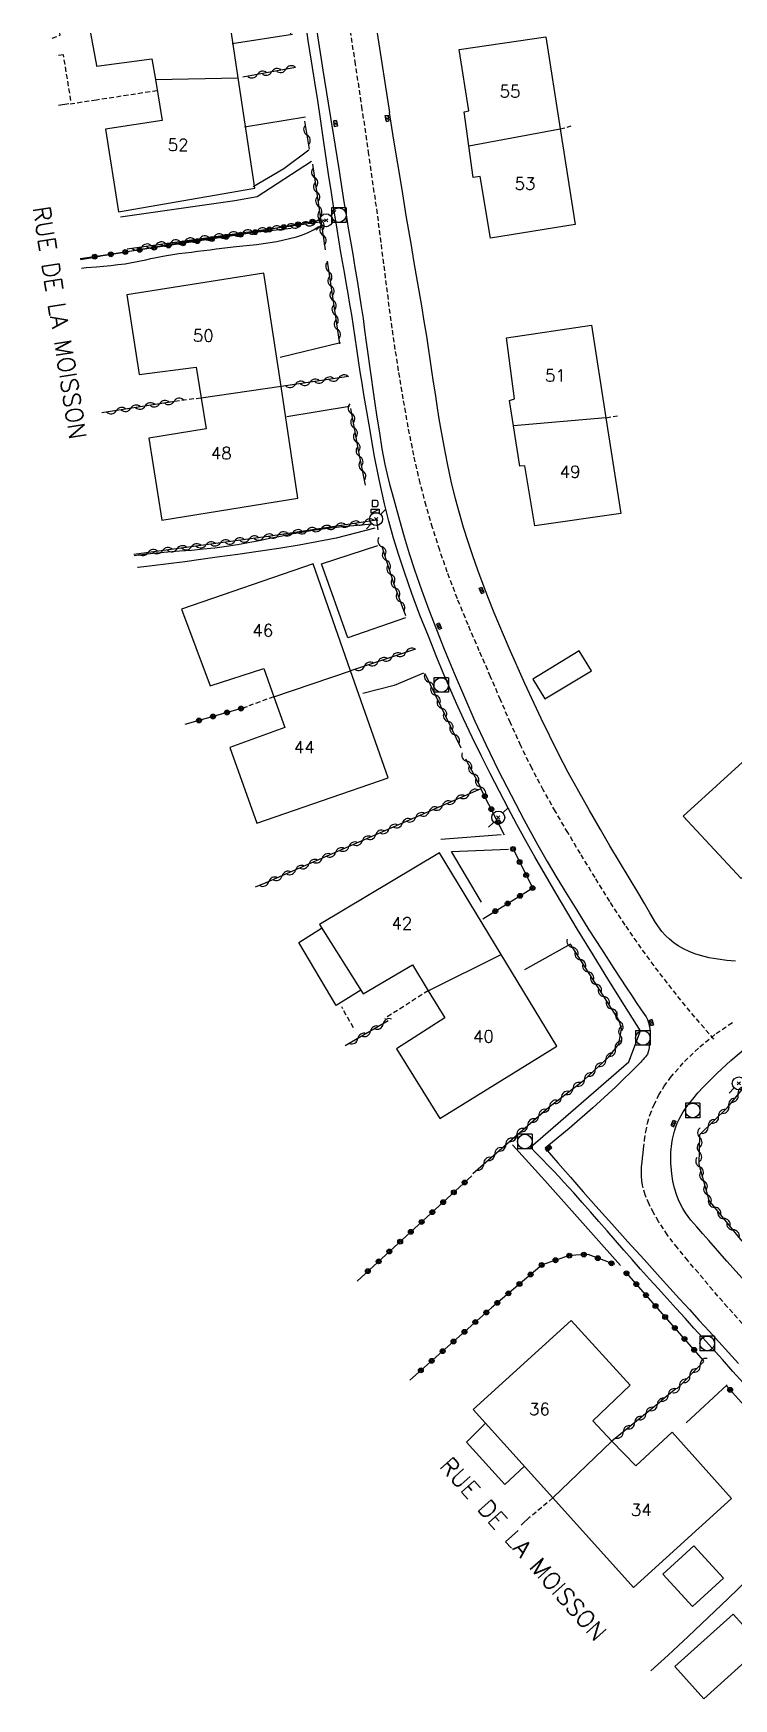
# Model space of a CAD drawing. Header units: millimetres. Extents: x 137000 to 138002, y 152999 to 154002.
# Drawn here: x 137007.5 to 137079.5, y 153828.7 to 154000 of the extents above; entities that cross this region are included whole.
import ezdxf
from ezdxf.enums import TextEntityAlignment as Align

# ---------------------------------------------------------------- set-up
doc = ezdxf.new("R2010")
doc.units = ezdxf.units.MM
doc.linetypes.add('DASHED', pattern=[0.75, 0.5, -0.25])
doc.layers.get('0').update_dxf_attribs({"linetype": 'CONTINUOUS'})
for name, color, linetype in [('W0001', 6, 'DASHED'), ('W0008', 7, 'CONTINUOUS'), ('W0014', 7, 'CONTINUOUS'), ('W0017', 7, 'CONTINUOUS'), ('W0101', 7, 'CONTINUOUS'), ('W0104', 1, 'CONTINUOUS'), ('W0112', 1, 'DASHED'), ('W0211', 2, 'CONTINUOUS'), ('W0214', 2, 'CONTINUOUS'), ('W0300', 7, 'CONTINUOUS'), ('W0310', 3, 'CONTINUOUS'), ('W0323', 7, 'CONTINUOUS'), ('W0330', 7, 'CONTINUOUS'), ('W0401', 7, 'CONTINUOUS'), ('W0420', 7, 'CONTINUOUS'), ('W0438', 7, 'CONTINUOUS'), ('W0473', 7, 'CONTINUOUS'), ('W0989', 7, 'CONTINUOUS'), ('W0991', 7, 'CONTINUOUS'), ('W1102', 7, 'CONTINUOUS')]:
    doc.layers.add(name, color=color, linetype=linetype)
doc.styles.get("Standard").update_dxf_attribs({"font": 'romans.shx', "width": 0.85})

# ---------------------------------------------------------------- blocks, each defined once
blk = doc.blocks.new('T473')
for p, q in [((-0.166667, 0.166667), (0.166667, -0.166667)), ((-0.166667, -0.166667), (0.166667, 0.166667)), ((0.500001, 0.500001), (1.000002, 1.000002)), ((-1.000002, -1.000002), (-0.500001, -0.500001))]:
    blk.add_line(p, q)
blk.add_ellipse((0, 0), major_axis=(0.471405, 0.471405), ratio=1, start_param=5.4977871438, end_param=11.780972451)
blk = doc.blocks.new('T438')
for p, q in [((-0.4, 0.2), (0.4, 0.2)), ((-0.4, -0.2), (-0.4, 0.2)), ((0.15, 1.1), (-0.3, 1.1)), ((-0.3, 1.1), (-0.3, 0.5)), ((-0.3, 0.5), (0.15, 0.5)), ((0.3, 0.65), (0.3, 0.95)), ((0.4, 0.2), (0.4, -0.2))]:
    blk.add_line(p, q)
at = {"flags": 128}
for points in [[(-0.4, -0.2), (0.4, 0.2)], [(0.4, -0.2), (-0.4, -0.2)]]:
    blk.add_lwpolyline(points, dxfattribs=at)
for centre, major_axis, start_param, end_param in [((0.15, 0.95), (0.106, -0.106), 0.785398, 2.356194), ((0.15, 0.65), (0.106, 0.106), 3.926991, 5.497787)]:
    blk.add_ellipse(centre, major_axis=major_axis, ratio=1, start_param=start_param, end_param=end_param)
blk = doc.blocks.new('T401')
for p, q in [((-0.3, 0.3), (0, 0.3)), ((-0.3, -0.25), (-0.3, 0.3)), ((-0.3, 0.15), (0, 0.15)), ((-0.3, 0), (0, 0)), ((0, 0.3), (0, -0.25)), ((-0.3, -0.15), (0, -0.15)), ((-0.3, -0.25), (-0.3, -0.3)), ((-0.3, -0.3), (0, -0.3)), ((0, -0.3), (0, -0.25))]:
    blk.add_line(p, q)
blk = doc.blocks.new('T420')
for p, q in [((0.75, 0.75), (-0.75, 0.75)), ((-0.75, 0.75), (-0.75, -0.75)), ((0.75, 0.75), (0.75, -0.75)), ((0.75, -0.75), (-0.75, -0.75))]:
    blk.add_line(p, q)
blk.add_ellipse((0, 0), major_axis=(-0.53, 0.53), ratio=1, start_param=3.926991, end_param=10.210176)
blk = doc.blocks.new('t310o')
at = {"color": 0, "linetype": 'Continuous'}
for centre, start, end in [((-0.5, 0.38), 216.8699, 323.1304), ((0.5, -0.37), 36.8699, 143.1303)]:
    blk.add_arc(centre, 0.625, start, end, dxfattribs=at)
blk = doc.blocks.new('t323o')
at = {"color": 0, "linetype": 'Continuous'}
for radius in [0.25, 0.15]:
    blk.add_circle((0, 0), radius, dxfattribs=at)

msp = doc.modelspace()

# ---------------------------------------------------------------- linework, layer by layer
at = {"layer": 'W0001'}
for points in [[(137077.49, 153896.56), (137075.53, 153898.83), (137073.63, 153901.15), (137071.79, 153903.51), (137070.02, 153905.92), (137068.37, 153908.3), (137066.79, 153910.73), (137065.27, 153913.18), (137063.76, 153915.64), (137062.46, 153917.81), (137061.19, 153919.99), (137059.95, 153922.19), (137058.77, 153924.42), (137057.64, 153926.74), (137056.57, 153929.09), (137055.55, 153931.46), (137054.53, 153933.83), (137053.37, 153936.5), (137052.22, 153939.17), (137051.11, 153941.86), (137050.08, 153944.59), (137049.3, 153946.85), (137048.57, 153949.13), (137047.9, 153951.42), (137047.29, 153953.74), (137046.63, 153956.61), (137046.06, 153959.5), (137045.55, 153962.4), (137045.07, 153965.3), (137044.73, 153967.49), (137044.41, 153969.69), (137044.11, 153971.89), (137043.83, 153974.09), (137043.55, 153976.3), (137043.27, 153978.5), (137042.99, 153980.7), (137042.68, 153982.9), (137042.02, 153987.54), (137041.34, 153992.18), (137040.64, 153996.82), (137040.15, 154000)], [(137080.42, 153867.3), (137078.89, 153869.02), (137077.37, 153870.75), (137075.89, 153872.52), (137074.81, 153873.8), (137073.74, 153875.09), (137072.72, 153876.42), (137071.8, 153877.82), (137071.29, 153878.7), (137070.82, 153879.6), (137070.42, 153880.55), (137070.15, 153881.54), (137070.08, 153882.01), (137070.04, 153882.48), (137070.04, 153882.96), (137070.06, 153883.43), (137070.11, 153883.9), (137070.16, 153884.36), (137070.21, 153884.83), (137070.26, 153885.29), (137070.36, 153886.17), (137070.48, 153887.04), (137070.66, 153887.91), (137070.91, 153888.76), (137071.32, 153889.78), (137071.81, 153890.77), (137072.37, 153891.72), (137073.02, 153892.61), (137074.46, 153894.26), (137076.03, 153895.77), (137077.73, 153897.15), (137079.54, 153898.37)]]:
    msp.add_lwpolyline(points, dxfattribs=at)
at = {"layer": 'W0008'}
for points in [[(137036.7, 154000), (137036.74, 153999.74), (137037.01, 153997.98), (137037.28, 153996.22), (137037.82, 153992.83), (137038.36, 153989.44), (137038.91, 153986.05), (137039.45, 153982.67), (137039.68, 153981.32), (137039.9, 153979.97), (137040.13, 153978.62), (137040.35, 153977.28), (137040.58, 153975.93), (137040.8, 153974.58), (137041.02, 153973.23), (137041.23, 153971.89), (137041.41, 153970.67), (137041.58, 153969.46), (137041.75, 153968.24), (137041.91, 153967.03), (137042.08, 153965.81), (137042.24, 153964.59), (137042.42, 153963.38), (137042.6, 153962.17), (137042.84, 153960.53), (137043.09, 153958.9), (137043.36, 153957.27), (137043.67, 153955.65), (137043.9, 153954.64), (137044.15, 153953.65), (137044.41, 153952.66), (137044.68, 153951.67), (137045.16, 153949.94), (137045.64, 153948.23), (137046.15, 153946.52), (137046.7, 153944.82), (137047.41, 153942.76), (137048.17, 153940.73), (137048.95, 153938.7), (137049.76, 153936.68), (137050.78, 153934.2), (137051.83, 153931.73), (137052.92, 153929.28), (137054.05, 153926.85), (137055.32, 153924.23), (137056.63, 153921.64), (137057.99, 153919.07), (137059.38, 153916.52), (137060.35, 153914.83), (137061.34, 153913.15), (137062.36, 153911.49), (137063.39, 153909.83), (137064.64, 153907.82), (137065.92, 153905.81), (137067.21, 153903.82), (137068.51, 153901.83), (137069.01, 153901.08), (137069.51, 153900.33), (137070.02, 153899.59), (137070.54, 153898.85)], [(137042.87, 154000), (137044.14, 153991.86)], [(137079.72, 153904.59), (137078.81, 153904.67), (137077.91, 153904.78), (137077, 153904.94), (137076.11, 153905.16), (137075.52, 153905.35), (137074.94, 153905.57), (137074.37, 153905.84), (137073.83, 153906.15), (137073.37, 153906.48), (137072.93, 153906.84), (137072.53, 153907.23), (137072.15, 153907.65), (137071.48, 153908.57), (137070.89, 153909.54), (137070.34, 153910.53), (137069.77, 153911.5), (137068.77, 153913.15), (137067.77, 153914.8), (137066.79, 153916.46), (137065.82, 153918.13), (137064.7, 153920.07), (137063.59, 153922.02), (137062.51, 153923.98), (137061.48, 153925.97), (137059.73, 153929.54), (137058.06, 153933.14), (137056.45, 153936.77), (137054.9, 153940.42), (137054.32, 153941.87), (137053.75, 153943.32), (137053.22, 153944.79), (137052.7, 153946.26), (137052.22, 153947.72), (137051.75, 153949.18), (137051.32, 153950.65), (137050.92, 153952.14), (137050.49, 153953.94), (137050.11, 153955.75), (137049.76, 153957.56), (137049.42, 153959.38), (137049.22, 153960.56), (137049.03, 153961.74), (137048.85, 153962.92), (137048.67, 153964.11), (137048.5, 153965.29), (137048.33, 153966.48), (137048.15, 153967.66), (137047.96, 153968.84), (137047.71, 153970.4), (137047.45, 153971.96), (137047.19, 153973.51), (137046.92, 153975.06), (137046.65, 153976.62), (137046.38, 153978.17), (137046.12, 153979.73), (137045.86, 153981.28), (137045.42, 153983.93), (137044.99, 153986.57), (137044.56, 153989.22), (137044.14, 153991.86)], [(137070.54, 153898.85), (137070.67, 153898.57), (137070.77, 153898.28), (137070.85, 153897.98), (137070.91, 153897.67), (137070.94, 153897.34), (137070.94, 153897), (137070.91, 153896.67), (137070.88, 153896.33), (137070.85, 153896.01), (137070.82, 153895.68), (137070.76, 153895.35), (137070.65, 153895.03), (137070.56, 153894.87), (137070.45, 153894.73), (137070.33, 153894.6), (137070.21, 153894.47), (137070.09, 153894.33), (137069.97, 153894.19), (137069.84, 153894.05), (137069.71, 153893.91), (137067.41, 153891.67), (137065.05, 153889.49), (137062.62, 153887.38), (137060.14, 153885.34)], [(137060.14, 153885.34), (137061.43, 153883.85), (137062.73, 153882.36), (137064.04, 153880.88), (137065.35, 153879.4), (137067, 153877.56), (137068.65, 153875.73), (137070.31, 153873.9), (137071.96, 153872.07), (137072.97, 153870.96), (137073.97, 153869.85), (137074.98, 153868.75), (137075.98, 153867.64), (137076.99, 153866.54), (137078, 153865.43), (137079, 153864.33), (137080.01, 153863.22)]]:
    msp.add_lwpolyline(points, dxfattribs=at)
at = {"layer": 'W0014'}
for points in [[(137069.95, 153897.42), (137068.31, 153900.01), (137066.69, 153902.61), (137065.08, 153905.22), (137063.48, 153907.84), (137062.37, 153909.7), (137061.26, 153911.55), (137060.17, 153913.42), (137059.09, 153915.3), (137058.16, 153916.97), (137057.24, 153918.64), (137056.34, 153920.33), (137055.45, 153922.02), (137054.49, 153923.87), (137053.55, 153925.74), (137052.63, 153927.61), (137051.73, 153929.5), (137051.02, 153931.07), (137050.33, 153932.65), (137049.66, 153934.23), (137049, 153935.82), (137048.13, 153938), (137047.27, 153940.18), (137046.44, 153942.38), (137045.66, 153944.59), (137045.1, 153946.33), (137044.56, 153948.08), (137044.07, 153949.84), (137043.62, 153951.61), (137043.06, 153954.12), (137042.57, 153956.64), (137042.13, 153959.16), (137041.69, 153961.69), (137041.49, 153962.86), (137041.31, 153964.03), (137041.13, 153965.2), (137040.96, 153966.37), (137040.78, 153967.55), (137040.61, 153968.72), (137040.43, 153969.89), (137040.25, 153971.06), (137040.06, 153972.16), (137039.88, 153973.26), (137039.69, 153974.36), (137039.49, 153975.45), (137039.3, 153976.55), (137039.11, 153977.65), (137038.92, 153978.75), (137038.74, 153979.85), (137038.44, 153981.73), (137038.16, 153983.62), (137037.87, 153985.51), (137037.6, 153987.4), (137037.32, 153989.3), (137037.04, 153991.19), (137036.76, 153993.08), (137036.47, 153994.97), (137036.13, 153997.12), (137035.78, 153999.27), (137035.67, 154000)], [(137068.76, 153894.23), (137069.95, 153897.42)], [(137058.62, 153885.47), (137068.76, 153894.23)], [(137080.71, 153871.64), (137078.83, 153873.75), (137076.96, 153875.87), (137076.34, 153876.56), (137075.72, 153877.25), (137075.12, 153877.96), (137074.57, 153878.71), (137074.3, 153879.14), (137074.06, 153879.58), (137073.85, 153880.03), (137073.67, 153880.5), (137073.45, 153881.23), (137073.28, 153881.97), (137073.16, 153882.72), (137073.08, 153883.47), (137073.06, 153883.77), (137073.05, 153884.07), (137073.05, 153884.36), (137073.05, 153884.66), (137073.07, 153884.95), (137073.09, 153885.25), (137073.12, 153885.54), (137073.16, 153885.84), (137073.23, 153886.27), (137073.32, 153886.7), (137073.43, 153887.12), (137073.57, 153887.54), (137073.73, 153887.94), (137073.91, 153888.33), (137074.12, 153888.72), (137074.34, 153889.09), (137074.81, 153889.76), (137075.31, 153890.41), (137075.84, 153891.03), (137076.39, 153891.64), (137077.79, 153893.03), (137079.24, 153894.36), (137080.73, 153895.65)], [(137080.54, 153861.19), (137079.45, 153862.4), (137078.36, 153863.62), (137077.27, 153864.83), (137076.36, 153865.84), (137075.44, 153866.85), (137074.53, 153867.86), (137073.61, 153868.87), (137072.69, 153869.88), (137071.78, 153870.89), (137070.86, 153871.9), (137069.95, 153872.92), (137069.09, 153873.9), (137068.23, 153874.88), (137067.38, 153875.86), (137066.52, 153876.84), (137065.67, 153877.82), (137064.81, 153878.8), (137063.95, 153879.78), (137063.08, 153880.75), (137062.57, 153881.31), (137062.06, 153881.87), (137061.54, 153882.43), (137061.02, 153882.98), (137060.43, 153883.61), (137059.83, 153884.23), (137059.22, 153884.85), (137058.62, 153885.47)]]:
    msp.add_lwpolyline(points, dxfattribs=at)
at = {"layer": 'W0017'}
for points in [[(137034.16, 153999.89), (137027.95, 153998.93)], [(137035.5, 153991.37), (137029.21, 153990.35)], [(137036.13, 153986.81), (137030.52, 153983.17), (137028.23, 153982.77), (137016.46, 153981.09)], [(137030.11, 153984.23), (137033.26, 153986.1), (137035.83, 153988.01)], [(137032.89, 153966.7), (137039.11, 153968.19)], [(137040.02, 153961.61), (137033.58, 153960.55)], [(137042.61, 153949.1), (137038.66, 153948.07), (137034.85, 153947.35)], [(137045.79, 153939.9), (137039.85, 153937.82), (137037.14, 153945.46), (137042.94, 153947.32)], [(137047.63, 153934.21), (137044.63, 153932.92), (137041.4, 153932.11)], [(137055.63, 153917.56), (137049.41, 153917.08)], [(137053.6, 153910.64), (137050.5, 153915.86), (137056.38, 153916.1)], [(137062.76, 153906.32), (137058.01, 153903.68)], [(137078.84, 153861.01), (137074.64, 153857.1)]]:
    msp.add_lwpolyline(points, dxfattribs=at)
at = {"layer": 'W0101'}
for points in [[(137013.39, 154000), (137014, 153996.7)], [(137028.58, 153995.42), (137027.89, 154000)], [(137052.29, 153988.43), (137051.81, 153991.93), (137052.3, 153992.03), (137051.31, 153998.32), (137060.2, 153999.63), (137061.69, 153990.16)], [(137014, 153996.7), (137014.02, 153996.61), (137019.7, 153997.38), (137020.06, 153995.25)], [(137020.06, 153995.25), (137020.76, 153991.03), (137014.93, 153990.14), (137016.27, 153981.65), (137030.3, 153984.06)], [(137030.3, 153984.06), (137028.58, 153995.42)], [(137061.69, 153990.16), (137063.23, 153980.34)], [(137063.23, 153980.34), (137054.51, 153978.93), (137053.44, 153985.28), (137052.73, 153985.18), (137052.29, 153988.43)], [(137032.98, 153963.69), (137031.22, 153975.34), (137017.13, 153973.12), (137018.41, 153964.92), (137024.24, 153965.67), (137024.76, 153962.49)], [(137056.88, 153959.64), (137056.48, 153962.25), (137057, 153962.41), (137056.17, 153968.7), (137064.92, 153969.99), (137066.39, 153960.47)], [(137034.71, 153952.18), (137032.98, 153963.69)], [(137024.76, 153962.49), (137025.29, 153959.32), (137019.39, 153958.36), (137020.72, 153949.95), (137034.71, 153952.18)], [(137059.07, 153949.34), (137058.06, 153955.52), (137057.52, 153955.48), (137056.88, 153959.64)], [(137066.39, 153960.47), (137067.92, 153950.62), (137059.07, 153949.34)], [(137040.13, 153934.43), (137036.28, 153945.43), (137022.75, 153940.77), (137025.69, 153932.9), (137031.2, 153934.69), (137032.24, 153931.78)], [(137043.99, 153923.43), (137040.13, 153934.43)], [(137032.24, 153931.78), (137033.37, 153928.6), (137027.71, 153926.54), (137030.48, 153918.76), (137043.99, 153923.43)], [(137087.6, 153918.91), (137085.32, 153916.86), (137084.79, 153917.08), (137080.3, 153913.1), (137074.33, 153919.5), (137081.56, 153926.08)], [(137055.62, 153905.27), (137049.26, 153915.74), (137036.92, 153908.34), (137041.44, 153901.21), (137046.5, 153904.21), (137048.12, 153901.55)], [(137061.35, 153895.84), (137055.62, 153905.27)], [(137048.12, 153901.55), (137049.82, 153898.75), (137044.84, 153895.57), (137049.3, 153888.4), (137061.35, 153895.84)], [(137060.93, 153849.38), (137052.74, 153858.48), (137062.82, 153867.65), (137068.89, 153860.98), (137065.05, 153857.3), (137067.01, 153855.24)], [(137067.01, 153855.24), (137069.45, 153852.68), (137073.19, 153856.14), (137079.31, 153849.34)], [(137079.31, 153849.34), (137069.23, 153840.17), (137060.93, 153849.38)]]:
    msp.add_lwpolyline(points, dxfattribs=at)
at = {"layer": 'W0104'}
for points in [[(137063.65, 153936.49), (137058.88, 153933.6), (137060.12, 153931.56), (137064.89, 153934.45)], [(137075.43, 153844.45), (137072.25, 153841.55), (137075.3, 153838.22), (137078.48, 153841.12)], [(137079.47, 153837.45), (137073.48, 153832.06), (137076.47, 153828.74), (137082.46, 153834.13)]]:
    msp.add_lwpolyline(points, close=True, dxfattribs=at)
for points in [[(137041.2, 153901.6), (137038.65, 153900.03), (137034.8, 153906.49), (137037.14, 153907.99)], [(137054.01, 153857.06), (137052.04, 153855.13), (137056, 153850.77), (137058, 153852.64)]]:
    msp.add_lwpolyline(points, dxfattribs=at)
at = {"layer": 'W0112'}
for points in [[(137009.45, 153999.51), (137010.28, 153999.81), (137010.25, 154000)], [(137011.37, 153993.09), (137010.61, 153997.78), (137009.86, 153997.71)], [(137020.25, 153994.09), (137014, 153993.13)], [(137014, 153993.13), (137011.27, 153992.71)], [(137061.69, 153990.16), (137062.83, 153990.47)], [(137024.76, 153962.49), (137022.02, 153962.15)], [(137066.39, 153960.47), (137067.57, 153960.65)], [(137032.24, 153931.78), (137029.48, 153930.77)], [(137048.12, 153901.55), (137043.64, 153898.68)], [(137040.42, 153897.72), (137039.22, 153899.89)], [(137060.93, 153849.38), (137058.6, 153847.41)]]:
    msp.add_lwpolyline(points, dxfattribs=at)
at = {"layer": 'W0211'}
for points in [[(137034.03, 153979.92), (137033.41, 153979.86), (137032.79, 153979.8), (137032.17, 153979.73), (137031.55, 153979.66), (137029.75, 153979.44), (137027.96, 153979.22), (137026.16, 153978.98), (137024.37, 153978.72), (137023.3, 153978.56), (137022.23, 153978.39), (137021.15, 153978.21), (137020.08, 153978.02), (137019.01, 153977.84), (137017.94, 153977.65), (137016.87, 153977.47), (137015.79, 153977.29), (137015.35, 153977.21), (137014.9, 153977.14), (137014.45, 153977.07), (137014, 153976.99)], [(137014, 153976.99), (137012.35, 153976.72)], [(137042.35, 153949.51), (137040.81, 153949.39), (137039.29, 153949.24), (137037.76, 153949.07), (137036.24, 153948.86), (137035.13, 153948.68), (137034.02, 153948.48), (137032.92, 153948.26), (137031.82, 153948.04), (137030.72, 153947.81), (137029.61, 153947.59), (137028.51, 153947.39), (137027.39, 153947.22), (137026.19, 153947.07), (137024.98, 153946.94), (137023.77, 153946.83), (137022.55, 153946.74), (137021.34, 153946.64), (137020.13, 153946.53), (137018.92, 153946.4), (137017.87, 153946.26)]]:
    msp.add_lwpolyline(points, dxfattribs=at)
at = {"layer": 'W0214'}
for points in [[(137014, 153975.98), (137014.74, 153976.05), (137015.47, 153976.12), (137016.21, 153976.21), (137016.94, 153976.31), (137017.48, 153976.39), (137018.01, 153976.49), (137018.54, 153976.6), (137019.07, 153976.72), (137019.6, 153976.83), (137020.14, 153976.94), (137020.67, 153977.05), (137021.2, 153977.14), (137021.84, 153977.24), (137022.48, 153977.34), (137023.12, 153977.42), (137023.76, 153977.5), (137024.4, 153977.58), (137025.04, 153977.66), (137025.68, 153977.74), (137026.32, 153977.83), (137028.38, 153978.08), (137030.46, 153978.29), (137032.54, 153978.58), (137034.58, 153979.06), (137035.18, 153979.26), (137035.76, 153979.51), (137036.32, 153979.8), (137036.86, 153980.12)], [(137012.47, 153975.86), (137012.93, 153975.9), (137014, 153975.98)], [(137034.85, 153947.35), (137032.74, 153947.03), (137030.64, 153946.72), (137028.53, 153946.42), (137026.42, 153946.12), (137024.75, 153945.88), (137023.08, 153945.65), (137021.41, 153945.43), (137019.73, 153945.23), (137018.3, 153945.07), (137018.23, 153945.06)]]:
    msp.add_lwpolyline(points, dxfattribs=at)
at = {"layer": 'W0300'}
msp.add_lwpolyline([(137071, 153831.59), (137072.78, 153833.22), (137074.85, 153835.14), (137076.91, 153837.08), (137078.95, 153839.03), (137080.98, 153841)], dxfattribs=at)
at = {"layer": 'W0310'}
for points in [[(137033.95, 154000), (137033.98, 153999.83)], [(137034.47, 153996.5), (137029.06, 153995.49)], [(137035.39, 153990.96), (137035.89, 153988.07)], [(137036.23, 153986.53), (137037.51, 153977.75)], [(137037, 153980.58), (137017.17, 153977.81)], [(137037.74, 153976.57), (137038.98, 153968.08)], [(137039.91, 153964.7), (137032.98, 153963.69)], [(137022.02, 153962.15), (137014.57, 153960.98)], [(137040.12, 153961.42), (137040.92, 153957.13), (137041.64, 153953.55)], [(137042.81, 153949.93), (137031.89, 153948.3), (137017.83, 153946.41)], [(137042.81, 153949.93), (137042.92, 153948.93)], [(137043.34, 153947.24), (137044.56, 153943.45), (137045.78, 153940.12)], [(137046.8, 153936.68), (137040.13, 153934.43)], [(137047.81, 153934.1), (137051.48, 153926.53)], [(137051.94, 153925.4), (137053.54, 153922.4), (137053.54, 153922.32), (137031.42, 153912.63), (137030.33, 153912.19)], [(137052.7, 153882.76), (137060.51, 153889.58), (137064.07, 153892.31), (137066.69, 153894.73), (137067.72, 153896.04), (137067.98, 153897.63), (137067.74, 153898.49), (137062.76, 153906.32)], [(137044.01, 153898.44), (137039.59, 153895.88)], [(137080.41, 153875.79), (137077, 153879.99), (137075.96, 153883.66), (137076.06, 153886.76), (137078.9, 153889.55), (137081.2, 153892.34), (137084.56, 153888.87)], [(137076.45, 153863.4), (137073.71, 153860.64), (137073.57, 153860.62), (137072.11, 153859.42), (137072.08, 153859.34), (137067.01, 153855.24)], [(137058.61, 153847.49), (137057.66, 153846.6)]]:
    msp.add_lwpolyline(points, dxfattribs=at)
at = {"layer": 'W0323'}
for points in [[(137010.1, 153992.61), (137011.16, 153992.77)], [(137037.09, 153980.79), (137029.36, 153979.37), (137016.73, 153977.47), (137014, 153977.06)], [(137014, 153977.06), (137012.34, 153976.81)], [(137029.51, 153930.74), (137023.1, 153928.91)], [(137055.97, 153917.53), (137053.54, 153922.32)], [(137053.74, 153908.94), (137058.86, 153912.11), (137056.84, 153916.12)], [(137052.59, 153882.5), (137040.81, 153871.68)], [(137067.31, 153873.38), (137064.55, 153874.43), (137062.63, 153874.31), (137059.82, 153873.37), (137054.62, 153868.93), (137046.23, 153861.5)], [(137076.45, 153863.49), (137068.49, 153872.52)], [(137089.18, 153849.35), (137078.79, 153860.91)]]:
    msp.add_lwpolyline(points, dxfattribs=at)
at = {"layer": 'W0330'}
msp.add_lwpolyline([(137067.87, 153873.28), (137060.1, 153882.04), (137056.79, 153885.71)], dxfattribs=at)
at = {"layer": 'W1102'}
for points in [[(137020.06, 153995.25), (137028.58, 153995.42)], [(137052.29, 153988.43), (137061.69, 153990.16)], [(137032.98, 153963.69), (137024.76, 153962.49)], [(137066.39, 153960.47), (137056.88, 153959.64)], [(137032.24, 153931.78), (137040.13, 153934.43)], [(137048.12, 153901.55), (137055.62, 153905.27)], [(137067.01, 153855.24), (137060.93, 153849.38)]]:
    msp.add_lwpolyline(points, dxfattribs=at)

# ---------------------------------------------------------------- block references
at = {"layer": 'W0310'}
for p, rotation in [((137030.54, 153995.76), 190.601100115124), ((137032.01, 153996.04), 190.601100115124), ((137033.49, 153996.32), 190.601100115124), ((137035.64, 153989.55), 279.9151803656578), ((137036.43, 153985.17), 278.3046030166474), ((137036.64, 153983.69), 278.3046030166474), ((137036.86, 153982.2), 278.3046030166474), ((137037.08, 153980.72), 278.3046030166474), ((137029.05, 153979.47), 187.9528944722537), ((137030.54, 153979.68), 187.9528944722537), ((137032.02, 153979.89), 187.9528944722537), ((137033.51, 153980.1), 187.9528944722537), ((137034.99, 153980.3), 187.9528944722537), ((137036.48, 153980.51), 187.9528944722537), ((137037.29, 153979.24), 278.3046030166474), ((137018.65, 153978.02), 187.9528944722537), ((137020.14, 153978.23), 187.9528944722537), ((137021.62, 153978.44), 187.9528944722537), ((137023.11, 153978.64), 187.9528944722537), ((137024.6, 153978.85), 187.9528944722537), ((137026.08, 153979.06), 187.9528944722537), ((137027.57, 153979.27), 187.9528944722537), ((137037.89, 153975.5), 278.2906736864105), ((137038.11, 153974.02), 278.2906736864105), ((137038.33, 153972.53), 278.2906736864105), ((137038.54, 153971.05), 278.2906736864105), ((137038.76, 153969.56), 278.2906736864105), ((137035.95, 153964.12), 188.2794273399862), ((137037.43, 153964.34), 188.2794273399862), ((137038.92, 153964.55), 188.2794273399862), ((137034.46, 153963.9), 188.2794273399862), ((137016.05, 153961.21), 188.9442154868399), ((137017.53, 153961.45), 188.9442154868399), ((137019.01, 153961.68), 188.9442154868399), ((137020.5, 153961.91), 188.9442154868399), ((137021.98, 153962.15), 188.9442154868399), ((137040.22, 153960.91), 280.4809599904552), ((137040.49, 153959.44), 280.4809599904552), ((137040.76, 153957.96), 280.4809599904552), ((137041.05, 153956.49), 281.3345731689959), ((137041.34, 153955.02), 281.3345731689959), ((137034.18, 153948.64), 188.5307656099706), ((137035.66, 153948.86), 188.5307656099706), ((137037.14, 153949.08), 188.5307656099706), ((137038.63, 153949.31), 188.5307656099706), ((137040.11, 153949.53), 188.5307656099706), ((137041.59, 153949.75), 188.5307656099706), ((137022.29, 153947), 187.6597890988611), ((137023.77, 153947.2), 187.6597890988611), ((137025.26, 153947.4), 187.6597890988611), ((137026.75, 153947.6), 187.6597890988611), ((137028.23, 153947.8), 187.6597890988611), ((137029.72, 153948), 187.6597890988611), ((137031.21, 153948.2), 187.6597890988611), ((137032.69, 153948.42), 188.5307656099706), ((137043.35, 153947.21), 287.8795804627306), ((137019.31, 153946.61), 187.6597890988611), ((137020.8, 153946.81), 187.6597890988611), ((137043.81, 153945.79), 287.8795804627306), ((137044.27, 153944.36), 287.8795804627306), ((137044.75, 153942.94), 290.1251869631263), ((137045.27, 153941.53), 290.1251869631263), ((137041.55, 153934.91), 198.6022165114443), ((137042.97, 153935.39), 198.6022165114443), ((137044.4, 153935.87), 198.6022165114443), ((137045.82, 153936.35), 198.6022165114443), ((137048.21, 153933.28), 295.8405589217393), ((137048.86, 153931.93), 295.8405589217393), ((137049.52, 153930.58), 295.8405589217393), ((137050.17, 153929.23), 295.8405589217393), ((137050.83, 153927.88), 295.8405589217393), ((137052.08, 153925.14), 298.0655452381126), ((137052.79, 153923.81), 298.0655452381126), ((137053.49, 153922.49), 298.0655452381126), ((137050.95, 153921.19), 203.6608944545057), ((137052.33, 153921.79), 203.6608944545057), ((137046.83, 153919.38), 203.6608944545057), ((137048.21, 153919.98), 203.6608944545057), ((137049.58, 153920.59), 203.6608944545057), ((137042.71, 153917.58), 203.6608944545057), ((137044.08, 153918.18), 203.6608944545057), ((137045.46, 153918.78), 203.6608944545057), ((137039.96, 153916.37), 203.6608944545057), ((137041.34, 153916.97), 203.6608944545057), ((137035.84, 153914.57), 203.6608944545057), ((137037.21, 153915.17), 203.6608944545057), ((137038.59, 153915.77), 203.6608944545057), ((137031.72, 153912.76), 203.6608944545057), ((137033.09, 153913.36), 203.6608944545057), ((137034.47, 153913.96), 203.6608944545057), ((137062.96, 153906.01), 122.4896590671244), ((137063.76, 153904.74), 122.4896590671244), ((137064.57, 153903.48), 122.4896590671244), ((137065.38, 153902.21), 122.4896590671244), ((137066.18, 153900.95), 122.4896590671244), ((137066.99, 153899.68), 122.4896590671244), ((137067.77, 153898.41), 105.4072160790776), ((137042.18, 153897.38), 210.0405732082739), ((137043.48, 153898.13), 210.0405732082739), ((137067.87, 153896.94), 80.5669162972439), ((137040.88, 153896.63), 210.0405732082739), ((137067.36, 153895.58), 52.03169592655048), ((137065.28, 153893.43), 42.75025129650108), ((137066.38, 153894.44), 42.75025129650108), ((137064.18, 153892.41), 42.75025129650108), ((137061.81, 153890.57), 37.42384510432118), ((137063, 153891.49), 37.42384510432118), ((137079.98, 153890.86), 50.59366086498299), ((137059.48, 153888.68), 41.12663216889071), ((137060.61, 153889.66), 37.42384510432118), ((137077.98, 153888.63), 44.46035427077082), ((137079.03, 153889.7), 50.59366086498299), ((137057.22, 153886.71), 41.12663216889071), ((137058.35, 153887.7), 41.12663216889071), ((137076.05, 153886.44), 88.1726204529985), ((137076.9, 153887.58), 44.46035427077082), ((137056.09, 153885.72), 41.12663216889071), ((137076.01, 153884.94), 88.1726204529985), ((137053.83, 153883.75), 41.12663216889071), ((137054.96, 153884.74), 41.12663216889071), ((137076.02, 153883.45), 105.749319611229), ((137076.43, 153882), 105.749319611229), ((137076.84, 153880.56), 105.749319611229), ((137077.57, 153879.28), 129.134999321173), ((137078.52, 153878.12), 129.134999321173), ((137079.46, 153876.96), 129.134999321173), ((137076.08, 153863.03), 225.1979660808754), ((137073.97, 153860.9), 225.1979660808754), ((137075.02, 153861.96), 225.1979660808754), ((137072.8, 153859.99), 219.383826788636), ((137070.51, 153858.07), 218.9259665145398), ((137071.68, 153859.01), 218.9259665145398), ((137068.18, 153856.18), 218.9259665145398), ((137069.34, 153857.13), 218.9259665145398)]:
    msp.add_blockref('t310o', p, dxfattribs=dict(at, rotation=rotation))
at = {"layer": 'W0323'}
for p, rotation in [((137030.31, 153979.55), 190.3668478006661), ((137031.79, 153979.82), 190.3668478006661), ((137033.26, 153980.09), 190.3668478006661), ((137034.74, 153980.36), 190.3668478006661), ((137036.21, 153980.63), 190.3668478006661), ((137019.93, 153977.95), 188.5473957695546), ((137021.42, 153978.18), 188.5473957695546), ((137022.9, 153978.4), 188.5473957695546), ((137024.38, 153978.62), 188.5473957695546), ((137025.87, 153978.85), 188.5473957695546), ((137027.35, 153979.07), 188.5473957695546), ((137028.83, 153979.29), 188.5473957695546), ((137013.82, 153977.03), 188.6386756746617), ((137015.48, 153977.28), 188.638675674629), ((137016.97, 153977.51), 188.5473957695546), ((137018.45, 153977.73), 188.5473957695546), ((137027.43, 153930.15), 195.9139802585177), ((137028.87, 153930.56), 195.9139802585177), ((137024.55, 153929.33), 195.9139802585177), ((137025.99, 153929.74), 195.9139802585177), ((137053.93, 153921.55), 116.9278289038309), ((137054.61, 153920.21), 116.9278289038309), ((137055.29, 153918.87), 116.9278289038309), ((137056.84, 153916.12), 116.7079331243652), ((137057.51, 153914.78), 116.7079331243652), ((137058.19, 153913.44), 116.7079331243652), ((137057.56, 153911.31), 31.78839300726445), ((137058.84, 153912.1), 31.78839300726445), ((137055.01, 153909.73), 31.78839300726445), ((137056.29, 153910.52), 31.78839300726445), ((137051.86, 153881.83), 222.5507176053895), ((137050.75, 153880.81), 222.5507176053895), ((137048.54, 153878.78), 222.5507176053895), ((137049.65, 153879.8), 222.5507176053895), ((137046.33, 153876.75), 222.5507176053895), ((137047.44, 153877.77), 222.5507176053895), ((137045.23, 153875.74), 222.5507176053895), ((137043.02, 153873.71), 222.5507176053895), ((137044.12, 153874.73), 222.5507176053895), ((137059.78, 153873.34), 220.4858560854562), ((137061.2, 153873.83), 198.3677074611864), ((137062.62, 153874.3), 198.3677074611864), ((137064.12, 153874.41), 183.8001521612341), ((137065.55, 153874.05), 159.0638138015552), ((137066.95, 153873.52), 159.0638138015552), ((137041.91, 153872.7), 222.5507176053895), ((137058.64, 153872.37), 220.4858560854562), ((137068.51, 153872.49), 131.3928021838612), ((137056.36, 153870.42), 220.4858560854562), ((137057.5, 153871.39), 220.4858560854562), ((137069.51, 153871.37), 131.3928021838612), ((137070.5, 153870.24), 131.3928021838612), ((137054.09, 153868.46), 221.529802094249), ((137055.22, 153869.45), 220.4858560854562), ((137071.49, 153869.12), 131.3928021838612), ((137051.84, 153866.47), 221.529802094249), ((137052.96, 153867.47), 221.529802094249), ((137072.48, 153867.99), 131.3928021838612), ((137073.47, 153866.87), 131.3928021838612), ((137050.72, 153865.48), 221.529802094249), ((137074.47, 153865.74), 131.3928021838612), ((137048.47, 153863.49), 221.529802094249), ((137049.6, 153864.48), 221.529802094249), ((137075.46, 153864.62), 131.3928021838612), ((137047.35, 153862.5), 221.529802094249), ((137079.16, 153860.5), 131.9472215673879)]:
    msp.add_blockref('t323o', p, dxfattribs=dict(at, rotation=rotation))
at = {"layer": 'W0401'}
for p, rotation in [((137038.44, 153990.69), 189.0984899844177), ((137044.04, 153991.29), 9.075153049256553), ((137053.75, 153942.78), 20.98672975419199), ((137049.08, 153938.96), 201.526347028336), ((137070.92, 153898.21), 196.001939763468), ((137073.48, 153887.84), 337.9904564751589), ((137060.41, 153885.43), 128.7094407396416)]:
    msp.add_blockref('T401', p, dxfattribs=dict(at, rotation=rotation))
at = {"layer": 'W0420'}
for p in [(137038.92, 153981.31), (137049.45, 153932.98), (137070.19, 153896.68), (137075.31, 153889.24), (137058.05, 153886.03), (137076.8, 153865.28)]:
    msp.add_blockref('T420', p, dxfattribs=at)
at = {"layer": 'W0438'}
msp.add_blockref('T438', (137042.66, 153950.85), dxfattribs=at)
at = {"layer": 'W0473'}
for p in [(137037.61, 153980.77), (137042.76, 153950.05), (137055.32, 153919.36), (137080.05, 153892.02)]:
    msp.add_blockref('T473', p, dxfattribs=at)

# ---------------------------------------------------------------- texts
at = {"layer": 'W0989'}
msp.add_text('RUE DE LA MOISSON   ', height=1.75, rotation=279.0207, dxfattribs=at).set_placement((137007.46, 153982.08))
msp.add_text('RUE DE LA MOISSON   ', height=1.75, rotation=311.7051, dxfattribs=at).set_placement((137059.09, 153842.8), align=Align.MIDDLE_CENTER)
at = {"layer": 'W0991'}
for s, p in [('55', (137056.53, 153994.03)), ('52', (137022.4, 153988.53)), ('53', (137058.07, 153984.54)), ('50', (137024.99, 153968.92)), ('51', (137061.2, 153964.81)), ('48', (137026.83, 153956.82)), ('49', (137062.71, 153954.91)), ('46', (137031.11, 153938.6)), ('44', (137035.37, 153926.6)), ('42', (137045.41, 153908.48)), ('40', (137053.79, 153896.84)), ('36', (137059.55, 153858.52)), ('34', (137070.02, 153848.16))]:
    msp.add_text(s, height=1.25, dxfattribs=at).set_placement(p, align=Align.MIDDLE_CENTER)

doc.saveas('drawing.dxf')
